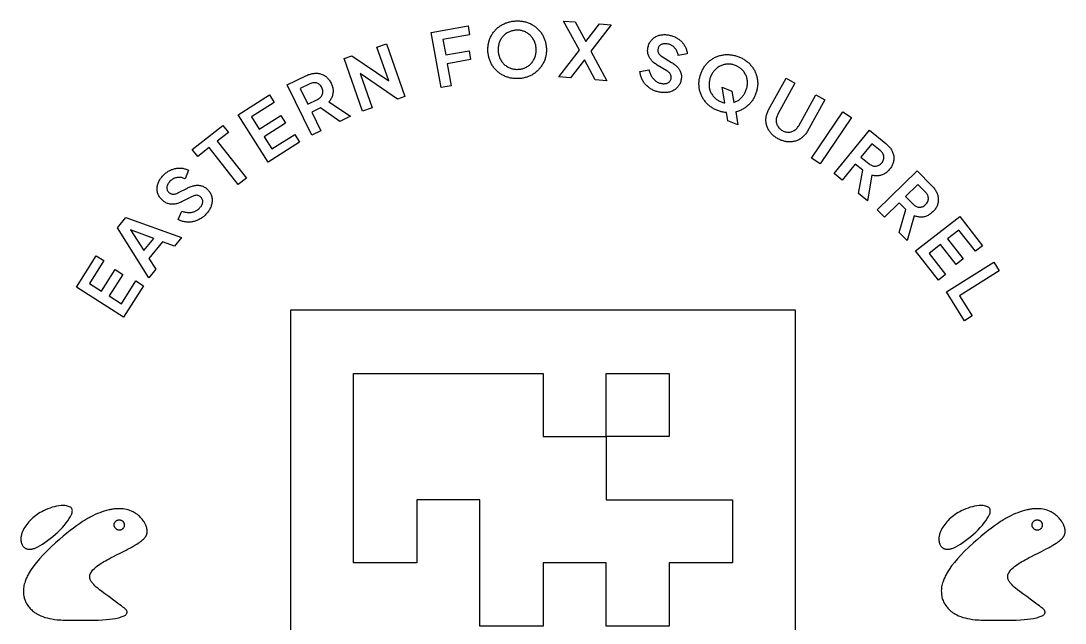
# Model space of a CAD drawing. Extents: x -21.5 to 21.5, y -22.6 to 22.3.
# Drawn here: x -21.5 to 21.5, y -2.48 to 22.31 of the extents above; entities that cross this region are included whole.
import ezdxf

# ---------------------------------------------------------------- set-up
doc = ezdxf.new("R2010")
doc.units = 0
for name, color, linetype in [('LOGO', 7, 'Continuous'), ('TAG', 7, 'Continuous'), ('TEXT', 7, 'Continuous')]:
    doc.layers.add(name, color=color, linetype=linetype)

msp = doc.modelspace()

# ---------------------------------------------------------------- linework, layer by layer
at = {"layer": 'LOGO'}
for points in [[(-19.844, 2.356), (-19.936, 2.346), (-20.027, 2.33), (-20.118, 2.311), (-20.209, 2.287), (-20.299, 2.257), (-20.39, 2.224), (-20.481, 2.184), (-20.574, 2.141), (-20.642, 2.105), (-20.708, 2.067), (-20.772, 2.028), (-20.834, 1.987), (-20.894, 1.943), (-20.953, 1.897), (-21.012, 1.848), (-21.069, 1.796), (-21.121, 1.745), (-21.17, 1.693), (-21.215, 1.641), (-21.259, 1.586), (-21.299, 1.53), (-21.336, 1.472), (-21.372, 1.411), (-21.405, 1.347), (-21.419, 1.319), (-21.432, 1.287), (-21.445, 1.253), (-21.457, 1.217), (-21.468, 1.182), (-21.478, 1.147), (-21.485, 1.114), (-21.491, 1.084), (-21.497, 1.041), (-21.5, 0.999), (-21.5, 0.957), (-21.497, 0.916), (-21.493, 0.878), (-21.485, 0.841), (-21.475, 0.807), (-21.463, 0.776), (-21.453, 0.757), (-21.442, 0.738), (-21.43, 0.717), (-21.416, 0.698), (-21.403, 0.68), (-21.39, 0.663), (-21.378, 0.65), (-21.367, 0.639), (-21.353, 0.628), (-21.337, 0.618), (-21.32, 0.607), (-21.302, 0.597), (-21.284, 0.588), (-21.266, 0.58), (-21.249, 0.573), (-21.232, 0.568), (-21.21, 0.563), (-21.187, 0.56), (-21.162, 0.558), (-21.135, 0.557), (-21.109, 0.559), (-21.081, 0.561), (-21.055, 0.566), (-21.029, 0.571), (-21.003, 0.578), (-20.975, 0.586), (-20.946, 0.597), (-20.915, 0.609), (-20.884, 0.621), (-20.853, 0.635), (-20.823, 0.649), (-20.796, 0.663), (-20.707, 0.713), (-20.61, 0.774), (-20.507, 0.844), (-20.399, 0.922), (-20.29, 1.005), (-20.182, 1.091), (-20.079, 1.179), (-19.982, 1.265), (-19.884, 1.36), (-19.793, 1.455), (-19.708, 1.549), (-19.632, 1.643), (-19.564, 1.734), (-19.505, 1.823), (-19.456, 1.908), (-19.418, 1.989), (-19.404, 2.024), (-19.393, 2.059), (-19.386, 2.092), (-19.382, 2.123), (-19.381, 2.153), (-19.383, 2.181), (-19.388, 2.205), (-19.397, 2.227), (-19.413, 2.252), (-19.435, 2.274), (-19.463, 2.294), (-19.495, 2.312), (-19.533, 2.327), (-19.574, 2.34), (-19.621, 2.349), (-19.671, 2.356), (-19.696, 2.358), (-19.717, 2.36), (-19.736, 2.362), (-19.754, 2.362), (-19.773, 2.362), (-19.793, 2.36), (-19.816, 2.358)], [(-17.582, 2.225), (-17.61, 2.222), (-17.643, 2.219), (-17.681, 2.213), (-17.722, 2.207), (-17.763, 2.2), (-17.804, 2.193), (-17.841, 2.186), (-17.872, 2.179), (-17.97, 2.155), (-18.064, 2.129), (-18.156, 2.099), (-18.248, 2.066), (-18.342, 2.027), (-18.439, 1.985), (-18.54, 1.936), (-18.646, 1.882), (-18.689, 1.859), (-18.729, 1.837), (-18.767, 1.816), (-18.805, 1.794), (-18.844, 1.77), (-18.885, 1.746), (-18.929, 1.718), (-18.976, 1.687), (-19.091, 1.611), (-19.211, 1.526), (-19.338, 1.432), (-19.47, 1.329), (-19.61, 1.216), (-19.756, 1.095), (-19.909, 0.964), (-20.069, 0.823), (-20.264, 0.646), (-20.438, 0.48), (-20.594, 0.321), (-20.734, 0.168), (-20.859, 0.019), (-20.973, -0.129), (-21.075, -0.278), (-21.17, -0.429), (-21.191, -0.466), (-21.213, -0.508), (-21.235, -0.552), (-21.256, -0.597), (-21.277, -0.641), (-21.296, -0.685), (-21.312, -0.725), (-21.326, -0.762), (-21.344, -0.819), (-21.36, -0.876), (-21.374, -0.933), (-21.384, -0.989), (-21.391, -1.046), (-21.396, -1.102), (-21.398, -1.157), (-21.397, -1.213), (-21.394, -1.267), (-21.389, -1.318), (-21.381, -1.368), (-21.371, -1.417), (-21.359, -1.464), (-21.344, -1.509), (-21.327, -1.554), (-21.307, -1.598), (-21.3, -1.613), (-21.292, -1.629), (-21.283, -1.646), (-21.275, -1.662), (-21.266, -1.678), (-21.257, -1.692), (-21.25, -1.705), (-21.243, -1.716), (-21.217, -1.754), (-21.189, -1.792), (-21.158, -1.83), (-21.125, -1.868), (-21.09, -1.904), (-21.055, -1.939), (-21.021, -1.971), (-20.986, -2), (-20.963, -2.017), (-20.936, -2.037), (-20.907, -2.057), (-20.876, -2.077), (-20.845, -2.097), (-20.815, -2.114), (-20.787, -2.131), (-20.763, -2.144), (-20.685, -2.18), (-20.601, -2.213), (-20.514, -2.243), (-20.422, -2.269), (-20.324, -2.292), (-20.223, -2.311), (-20.116, -2.327), (-20.005, -2.339), (-19.933, -2.346), (-19.857, -2.351), (-19.774, -2.355), (-19.68, -2.358), (-19.571, -2.36), (-19.445, -2.361), (-19.296, -2.362), (-19.122, -2.362), (-18.802, -2.36), (-18.536, -2.357), (-18.317, -2.353), (-18.135, -2.346), (-17.982, -2.335), (-17.848, -2.323), (-17.724, -2.306), (-17.602, -2.285), (-17.539, -2.273), (-17.479, -2.259), (-17.423, -2.245), (-17.372, -2.229), (-17.325, -2.214), (-17.284, -2.197), (-17.248, -2.181), (-17.219, -2.165), (-17.197, -2.149), (-17.179, -2.134), (-17.162, -2.116), (-17.149, -2.099), (-17.139, -2.08), (-17.131, -2.061), (-17.127, -2.042), (-17.125, -2.022), (-17.126, -2.01), (-17.13, -1.996), (-17.136, -1.98), (-17.145, -1.965), (-17.155, -1.949), (-17.167, -1.933), (-17.18, -1.918), (-17.195, -1.903), (-17.217, -1.884), (-17.252, -1.855), (-17.299, -1.819), (-17.357, -1.775), (-17.425, -1.724), (-17.502, -1.667), (-17.587, -1.604), (-17.68, -1.537), (-17.881, -1.39), (-18.041, -1.273), (-18.166, -1.18), (-18.262, -1.106), (-18.338, -1.046), (-18.398, -0.994), (-18.45, -0.945), (-18.5, -0.895), (-18.527, -0.867), (-18.55, -0.839), (-18.571, -0.813), (-18.59, -0.788), (-18.607, -0.762), (-18.621, -0.738), (-18.634, -0.712), (-18.645, -0.686), (-18.65, -0.672), (-18.655, -0.659), (-18.659, -0.647), (-18.661, -0.636), (-18.662, -0.624), (-18.664, -0.611), (-18.664, -0.595), (-18.664, -0.578), (-18.664, -0.56), (-18.664, -0.545), (-18.663, -0.531), (-18.662, -0.519), (-18.659, -0.508), (-18.656, -0.496), (-18.652, -0.482), (-18.647, -0.468), (-18.642, -0.457), (-18.637, -0.444), (-18.631, -0.432), (-18.624, -0.418), (-18.617, -0.405), (-18.61, -0.392), (-18.603, -0.38), (-18.596, -0.369), (-18.567, -0.328), (-18.531, -0.286), (-18.488, -0.242), (-18.44, -0.198), (-18.386, -0.153), (-18.327, -0.108), (-18.262, -0.063), (-18.192, -0.017), (-18.137, 0.016), (-18.079, 0.05), (-18.017, 0.086), (-17.947, 0.125), (-17.868, 0.167), (-17.78, 0.214), (-17.68, 0.266), (-17.566, 0.324), (-17.411, 0.404), (-17.279, 0.472), (-17.17, 0.527), (-17.081, 0.573), (-17.01, 0.611), (-16.955, 0.639), (-16.913, 0.661), (-16.884, 0.678), (-16.802, 0.725), (-16.731, 0.767), (-16.67, 0.806), (-16.616, 0.841), (-16.569, 0.875), (-16.527, 0.91), (-16.487, 0.945), (-16.448, 0.982), (-16.425, 1.004), (-16.407, 1.023), (-16.391, 1.04), (-16.379, 1.055), (-16.369, 1.069), (-16.36, 1.082), (-16.351, 1.098), (-16.342, 1.116), (-16.336, 1.128), (-16.33, 1.142), (-16.325, 1.155), (-16.32, 1.168), (-16.315, 1.181), (-16.311, 1.192), (-16.308, 1.203), (-16.306, 1.211), (-16.301, 1.241), (-16.3, 1.276), (-16.301, 1.314), (-16.304, 1.354), (-16.31, 1.396), (-16.318, 1.436), (-16.327, 1.474), (-16.339, 1.509), (-16.347, 1.528), (-16.358, 1.552), (-16.371, 1.578), (-16.385, 1.606), (-16.4, 1.634), (-16.416, 1.66), (-16.43, 1.685), (-16.442, 1.704), (-16.477, 1.751), (-16.511, 1.796), (-16.547, 1.838), (-16.584, 1.879), (-16.622, 1.917), (-16.662, 1.953), (-16.703, 1.988), (-16.747, 2.022), (-16.76, 2.031), (-16.776, 2.041), (-16.793, 2.052), (-16.811, 2.064), (-16.83, 2.075), (-16.848, 2.086), (-16.866, 2.095), (-16.884, 2.105), (-16.949, 2.135), (-17.014, 2.162), (-17.08, 2.184), (-17.147, 2.201), (-17.216, 2.214), (-17.289, 2.222), (-17.364, 2.228), (-17.444, 2.228), (-17.467, 2.228), (-17.489, 2.228), (-17.51, 2.228), (-17.53, 2.227), (-17.547, 2.226), (-17.563, 2.226), (-17.574, 2.226)], [(17.956, 2.356), (17.864, 2.346), (17.773, 2.33), (17.682, 2.311), (17.591, 2.287), (17.501, 2.257), (17.41, 2.224), (17.319, 2.184), (17.226, 2.141), (17.158, 2.105), (17.092, 2.067), (17.028, 2.028), (16.966, 1.987), (16.906, 1.943), (16.847, 1.897), (16.788, 1.848), (16.731, 1.796), (16.679, 1.745), (16.63, 1.693), (16.585, 1.641), (16.541, 1.586), (16.501, 1.53), (16.464, 1.472), (16.428, 1.411), (16.395, 1.347), (16.381, 1.319), (16.368, 1.287), (16.355, 1.253), (16.343, 1.217), (16.332, 1.182), (16.322, 1.147), (16.315, 1.114), (16.309, 1.084), (16.303, 1.041), (16.3, 0.999), (16.3, 0.957), (16.303, 0.916), (16.307, 0.878), (16.315, 0.841), (16.325, 0.807), (16.337, 0.776), (16.347, 0.757), (16.358, 0.738), (16.37, 0.717), (16.384, 0.698), (16.397, 0.68), (16.41, 0.663), (16.422, 0.65), (16.433, 0.639), (16.447, 0.628), (16.463, 0.618), (16.48, 0.607), (16.498, 0.597), (16.516, 0.588), (16.534, 0.58), (16.551, 0.573), (16.568, 0.568), (16.59, 0.563), (16.613, 0.56), (16.638, 0.558), (16.665, 0.557), (16.691, 0.559), (16.719, 0.561), (16.745, 0.566), (16.771, 0.571), (16.797, 0.578), (16.825, 0.586), (16.854, 0.597), (16.885, 0.609), (16.916, 0.621), (16.947, 0.635), (16.977, 0.649), (17.004, 0.663), (17.093, 0.713), (17.19, 0.774), (17.293, 0.844), (17.401, 0.922), (17.51, 1.005), (17.618, 1.091), (17.721, 1.179), (17.818, 1.265), (17.916, 1.36), (18.007, 1.455), (18.092, 1.549), (18.168, 1.643), (18.236, 1.734), (18.295, 1.823), (18.344, 1.908), (18.382, 1.989), (18.396, 2.024), (18.407, 2.059), (18.414, 2.092), (18.418, 2.123), (18.419, 2.153), (18.417, 2.181), (18.412, 2.205), (18.403, 2.227), (18.387, 2.252), (18.365, 2.274), (18.337, 2.294), (18.305, 2.312), (18.267, 2.327), (18.226, 2.34), (18.179, 2.349), (18.129, 2.356), (18.104, 2.358), (18.083, 2.36), (18.064, 2.362), (18.046, 2.362), (18.027, 2.362), (18.007, 2.36), (17.984, 2.358)], [(20.218, 2.225), (20.19, 2.222), (20.157, 2.219), (20.119, 2.213), (20.078, 2.207), (20.037, 2.2), (19.996, 2.193), (19.959, 2.186), (19.928, 2.179), (19.83, 2.155), (19.736, 2.129), (19.644, 2.099), (19.552, 2.066), (19.458, 2.027), (19.361, 1.985), (19.26, 1.936), (19.154, 1.882), (19.111, 1.859), (19.071, 1.837), (19.033, 1.816), (18.995, 1.794), (18.956, 1.77), (18.915, 1.746), (18.871, 1.718), (18.824, 1.687), (18.709, 1.611), (18.589, 1.526), (18.462, 1.432), (18.33, 1.329), (18.19, 1.216), (18.044, 1.095), (17.891, 0.964), (17.731, 0.823), (17.536, 0.646), (17.362, 0.48), (17.206, 0.321), (17.066, 0.168), (16.941, 0.019), (16.827, -0.129), (16.725, -0.278), (16.63, -0.429), (16.609, -0.466), (16.587, -0.508), (16.565, -0.552), (16.544, -0.597), (16.523, -0.641), (16.504, -0.685), (16.488, -0.725), (16.474, -0.762), (16.456, -0.819), (16.44, -0.876), (16.426, -0.933), (16.416, -0.989), (16.409, -1.046), (16.404, -1.102), (16.402, -1.157), (16.403, -1.213), (16.406, -1.267), (16.411, -1.318), (16.419, -1.368), (16.429, -1.417), (16.441, -1.464), (16.456, -1.509), (16.473, -1.554), (16.493, -1.598), (16.5, -1.613), (16.508, -1.629), (16.517, -1.646), (16.525, -1.662), (16.534, -1.678), (16.543, -1.692), (16.55, -1.705), (16.557, -1.716), (16.583, -1.754), (16.611, -1.792), (16.642, -1.83), (16.675, -1.868), (16.71, -1.904), (16.745, -1.939), (16.779, -1.971), (16.814, -2), (16.837, -2.017), (16.864, -2.037), (16.893, -2.057), (16.924, -2.077), (16.955, -2.097), (16.985, -2.114), (17.013, -2.131), (17.037, -2.144), (17.115, -2.18), (17.199, -2.213), (17.286, -2.243), (17.378, -2.269), (17.476, -2.292), (17.577, -2.311), (17.684, -2.327), (17.795, -2.339), (17.867, -2.346), (17.943, -2.351), (18.026, -2.355), (18.12, -2.358), (18.229, -2.36), (18.355, -2.361), (18.504, -2.362), (18.678, -2.362), (18.998, -2.36), (19.264, -2.357), (19.483, -2.353), (19.665, -2.346), (19.818, -2.335), (19.952, -2.323), (20.076, -2.306), (20.198, -2.285), (20.261, -2.273), (20.321, -2.259), (20.377, -2.245), (20.428, -2.229), (20.475, -2.214), (20.516, -2.197), (20.552, -2.181), (20.581, -2.165), (20.603, -2.149), (20.621, -2.134), (20.638, -2.116), (20.651, -2.099), (20.661, -2.08), (20.669, -2.061), (20.673, -2.042), (20.675, -2.022), (20.674, -2.01), (20.67, -1.996), (20.664, -1.98), (20.655, -1.965), (20.645, -1.949), (20.633, -1.933), (20.62, -1.918), (20.605, -1.903), (20.583, -1.884), (20.548, -1.855), (20.501, -1.819), (20.443, -1.775), (20.375, -1.724), (20.298, -1.667), (20.213, -1.604), (20.12, -1.537), (19.919, -1.39), (19.759, -1.273), (19.634, -1.18), (19.538, -1.106), (19.462, -1.046), (19.402, -0.994), (19.35, -0.945), (19.3, -0.895), (19.273, -0.867), (19.25, -0.839), (19.229, -0.813), (19.21, -0.788), (19.193, -0.762), (19.179, -0.738), (19.166, -0.712), (19.155, -0.686), (19.15, -0.672), (19.145, -0.659), (19.141, -0.647), (19.139, -0.636), (19.138, -0.624), (19.136, -0.611), (19.136, -0.595), (19.136, -0.578), (19.136, -0.56), (19.136, -0.545), (19.137, -0.531), (19.138, -0.519), (19.141, -0.508), (19.144, -0.496), (19.148, -0.482), (19.153, -0.468), (19.158, -0.457), (19.163, -0.444), (19.169, -0.432), (19.176, -0.418), (19.183, -0.405), (19.19, -0.392), (19.197, -0.38), (19.204, -0.369), (19.233, -0.328), (19.269, -0.286), (19.312, -0.242), (19.36, -0.198), (19.414, -0.153), (19.473, -0.108), (19.538, -0.063), (19.608, -0.017), (19.663, 0.016), (19.721, 0.05), (19.783, 0.086), (19.853, 0.125), (19.932, 0.167), (20.02, 0.214), (20.12, 0.266), (20.234, 0.324), (20.389, 0.404), (20.521, 0.472), (20.63, 0.527), (20.719, 0.573), (20.79, 0.611), (20.845, 0.639), (20.887, 0.661), (20.916, 0.678), (20.998, 0.725), (21.069, 0.767), (21.13, 0.806), (21.184, 0.841), (21.231, 0.875), (21.273, 0.91), (21.313, 0.945), (21.352, 0.982), (21.375, 1.004), (21.393, 1.023), (21.409, 1.04), (21.421, 1.055), (21.431, 1.069), (21.44, 1.082), (21.449, 1.098), (21.458, 1.116), (21.464, 1.128), (21.47, 1.142), (21.475, 1.155), (21.48, 1.168), (21.485, 1.181), (21.489, 1.192), (21.492, 1.203), (21.494, 1.211), (21.499, 1.241), (21.5, 1.276), (21.499, 1.314), (21.496, 1.354), (21.49, 1.396), (21.482, 1.436), (21.473, 1.474), (21.461, 1.509), (21.453, 1.528), (21.442, 1.552), (21.429, 1.578), (21.415, 1.606), (21.4, 1.634), (21.384, 1.66), (21.37, 1.685), (21.358, 1.704), (21.323, 1.751), (21.289, 1.796), (21.253, 1.838), (21.216, 1.879), (21.178, 1.917), (21.138, 1.953), (21.097, 1.988), (21.053, 2.022), (21.04, 2.031), (21.024, 2.041), (21.007, 2.052), (20.989, 2.064), (20.97, 2.075), (20.952, 2.086), (20.934, 2.095), (20.916, 2.105), (20.851, 2.135), (20.786, 2.162), (20.72, 2.184), (20.653, 2.201), (20.584, 2.214), (20.511, 2.222), (20.436, 2.228), (20.356, 2.228), (20.333, 2.228), (20.311, 2.228), (20.29, 2.228), (20.27, 2.227), (20.253, 2.226), (20.237, 2.226), (20.226, 2.226)], [(-17.396, 1.763), (-17.382, 1.758), (-17.367, 1.753), (-17.354, 1.747), (-17.34, 1.74), (-17.328, 1.732), (-17.316, 1.724), (-17.305, 1.714), (-17.295, 1.705), (-17.291, 1.7), (-17.287, 1.695), (-17.282, 1.688), (-17.278, 1.681), (-17.274, 1.672), (-17.268, 1.665), (-17.265, 1.657), (-17.261, 1.648), (-17.256, 1.637), (-17.252, 1.627), (-17.249, 1.617), (-17.246, 1.608), (-17.245, 1.598), (-17.244, 1.586), (-17.244, 1.573), (-17.244, 1.558), (-17.244, 1.542), (-17.244, 1.529), (-17.246, 1.518), (-17.247, 1.507), (-17.25, 1.498), (-17.253, 1.488), (-17.258, 1.477), (-17.264, 1.465), (-17.272, 1.449), (-17.282, 1.434), (-17.293, 1.42), (-17.305, 1.407), (-17.317, 1.395), (-17.332, 1.384), (-17.347, 1.373), (-17.363, 1.364), (-17.371, 1.36), (-17.378, 1.357), (-17.387, 1.354), (-17.395, 1.352), (-17.406, 1.351), (-17.417, 1.35), (-17.432, 1.35), (-17.449, 1.35), (-17.466, 1.35), (-17.481, 1.35), (-17.493, 1.351), (-17.503, 1.352), (-17.512, 1.354), (-17.521, 1.357), (-17.528, 1.361), (-17.536, 1.364), (-17.552, 1.374), (-17.568, 1.384), (-17.582, 1.396), (-17.596, 1.409), (-17.608, 1.423), (-17.62, 1.437), (-17.629, 1.451), (-17.637, 1.467), (-17.643, 1.478), (-17.647, 1.487), (-17.65, 1.497), (-17.652, 1.507), (-17.654, 1.517), (-17.655, 1.53), (-17.655, 1.545), (-17.655, 1.563), (-17.655, 1.58), (-17.655, 1.594), (-17.654, 1.606), (-17.653, 1.617), (-17.651, 1.625), (-17.648, 1.634), (-17.645, 1.642), (-17.641, 1.65), (-17.633, 1.664), (-17.624, 1.676), (-17.614, 1.69), (-17.604, 1.702), (-17.592, 1.714), (-17.581, 1.725), (-17.57, 1.733), (-17.559, 1.741), (-17.549, 1.747), (-17.536, 1.752), (-17.523, 1.758), (-17.509, 1.762), (-17.495, 1.766), (-17.481, 1.769), (-17.467, 1.771), (-17.455, 1.772), (-17.449, 1.772), (-17.443, 1.771), (-17.436, 1.77), (-17.429, 1.769), (-17.42, 1.768), (-17.412, 1.766), (-17.404, 1.765)], [(20.404, 1.763), (20.418, 1.758), (20.433, 1.753), (20.446, 1.747), (20.46, 1.74), (20.472, 1.732), (20.484, 1.724), (20.495, 1.714), (20.505, 1.705), (20.509, 1.7), (20.513, 1.695), (20.518, 1.688), (20.522, 1.681), (20.526, 1.672), (20.532, 1.665), (20.535, 1.657), (20.539, 1.648), (20.544, 1.637), (20.548, 1.627), (20.551, 1.617), (20.554, 1.608), (20.555, 1.598), (20.556, 1.586), (20.556, 1.573), (20.556, 1.558), (20.556, 1.542), (20.556, 1.529), (20.554, 1.518), (20.553, 1.507), (20.55, 1.498), (20.547, 1.488), (20.542, 1.477), (20.536, 1.465), (20.528, 1.449), (20.518, 1.434), (20.507, 1.42), (20.495, 1.407), (20.483, 1.395), (20.468, 1.384), (20.453, 1.373), (20.437, 1.364), (20.429, 1.36), (20.422, 1.357), (20.413, 1.354), (20.405, 1.352), (20.394, 1.351), (20.383, 1.35), (20.368, 1.35), (20.351, 1.35), (20.334, 1.35), (20.319, 1.35), (20.307, 1.351), (20.297, 1.352), (20.288, 1.354), (20.279, 1.357), (20.272, 1.361), (20.264, 1.364), (20.248, 1.374), (20.232, 1.384), (20.218, 1.396), (20.204, 1.409), (20.192, 1.423), (20.18, 1.437), (20.171, 1.451), (20.163, 1.467), (20.157, 1.478), (20.153, 1.487), (20.15, 1.497), (20.148, 1.507), (20.146, 1.517), (20.145, 1.53), (20.145, 1.545), (20.145, 1.563), (20.145, 1.58), (20.145, 1.594), (20.146, 1.606), (20.147, 1.617), (20.149, 1.625), (20.152, 1.634), (20.155, 1.642), (20.159, 1.65), (20.167, 1.664), (20.176, 1.676), (20.186, 1.69), (20.196, 1.702), (20.208, 1.714), (20.219, 1.725), (20.23, 1.733), (20.241, 1.741), (20.251, 1.747), (20.264, 1.752), (20.277, 1.758), (20.291, 1.762), (20.305, 1.766), (20.319, 1.769), (20.333, 1.771), (20.345, 1.772), (20.351, 1.772), (20.357, 1.771), (20.364, 1.77), (20.371, 1.769), (20.38, 1.768), (20.388, 1.766), (20.396, 1.765)]]:
    msp.add_lwpolyline(points, close=True, dxfattribs=at)
at = {"layer": 'TAG'}
for points in [[(-10.4, 10.4), (-10.4, -10.4), (10.4, -10.4), (10.4, 10.4)], [(-7.8, 7.8), (0, 7.8), (0, 5.2), (2.6, 5.2), (2.6, 7.8), (5.2, 7.8), (5.2, 5.2), (2.6, 5.2), (2.6, 2.6), (7.8, 2.6), (7.8, 0), (5.2, 0), (5.2, -2.6), (2.6, -2.6), (2.6, 0), (0, 0), (0, -2.6), (-2.6, -2.6), (-2.6, 2.6), (-5.2, 2.6), (-5.2, 0), (-7.8, 0)]]:
    msp.add_lwpolyline(points, close=True, dxfattribs=at)
at = {"layer": 'TEXT'}
for points in [[(-4.195, 19.567), (-4.601, 21.835), (-3.086, 22.106), (-3.021, 21.741), (-4.12, 21.544), (-4.008, 20.915), (-3.045, 21.087), (-2.98, 20.722), (-3.943, 20.55), (-3.78, 19.641)], [(-1.004, 19.938), (-1.043, 19.936), (-1.082, 19.936), (-1.12, 19.937), (-1.158, 19.938), (-1.196, 19.941), (-1.233, 19.945), (-1.27, 19.95), (-1.306, 19.956), (-1.342, 19.963), (-1.378, 19.972), (-1.413, 19.981), (-1.448, 19.991), (-1.482, 20.003), (-1.519, 20.016), (-1.555, 20.031), (-1.591, 20.047), (-1.626, 20.063), (-1.66, 20.081), (-1.693, 20.1), (-1.725, 20.12), (-1.757, 20.14), (-1.788, 20.162), (-1.819, 20.185), (-1.848, 20.209), (-1.877, 20.234), (-1.905, 20.26), (-1.933, 20.287), (-1.959, 20.315), (-1.984, 20.343), (-2.008, 20.372), (-2.032, 20.402), (-2.054, 20.433), (-2.075, 20.465), (-2.096, 20.497), (-2.115, 20.53), (-2.134, 20.564), (-2.152, 20.599), (-2.167, 20.632), (-2.181, 20.666), (-2.194, 20.699), (-2.206, 20.734), (-2.217, 20.769), (-2.227, 20.804), (-2.236, 20.84), (-2.244, 20.876), (-2.251, 20.913), (-2.256, 20.951), (-2.261, 20.989), (-2.265, 21.027), (-2.267, 21.066), (-2.269, 21.105), (-2.269, 21.144), (-2.268, 21.182), (-2.266, 21.22), (-2.263, 21.257), (-2.259, 21.294), (-2.254, 21.331), (-2.248, 21.367), (-2.241, 21.403), (-2.232, 21.438), (-2.223, 21.473), (-2.212, 21.508), (-2.2, 21.542), (-2.186, 21.579), (-2.171, 21.614), (-2.156, 21.649), (-2.139, 21.684), (-2.121, 21.717), (-2.102, 21.75), (-2.081, 21.782), (-2.06, 21.814), (-2.038, 21.844), (-2.015, 21.874), (-1.99, 21.903), (-1.965, 21.932), (-1.939, 21.959), (-1.912, 21.986), (-1.884, 22.012), (-1.855, 22.036), (-1.825, 22.06), (-1.795, 22.083), (-1.764, 22.105), (-1.732, 22.126), (-1.699, 22.146), (-1.665, 22.165), (-1.631, 22.183), (-1.595, 22.2), (-1.562, 22.215), (-1.528, 22.229), (-1.494, 22.241), (-1.459, 22.253), (-1.424, 22.264), (-1.388, 22.274), (-1.352, 22.282), (-1.315, 22.29), (-1.278, 22.297), (-1.24, 22.302), (-1.202, 22.307), (-1.163, 22.31), (-1.124, 22.313), (-1.085, 22.314), (-1.046, 22.315), (-1.007, 22.314), (-0.969, 22.312), (-0.931, 22.309), (-0.894, 22.305), (-0.857, 22.3), (-0.82, 22.294), (-0.784, 22.287), (-0.748, 22.279), (-0.713, 22.27), (-0.678, 22.259), (-0.643, 22.248), (-0.606, 22.234), (-0.57, 22.22), (-0.535, 22.204), (-0.5, 22.187), (-0.466, 22.17), (-0.433, 22.151), (-0.4, 22.131), (-0.369, 22.111), (-0.337, 22.089), (-0.307, 22.066), (-0.277, 22.042), (-0.249, 22.017), (-0.22, 21.992), (-0.193, 21.965), (-0.167, 21.938), (-0.142, 21.909), (-0.118, 21.88), (-0.095, 21.851), (-0.072, 21.82), (-0.051, 21.788), (-0.031, 21.756), (-0.011, 21.723), (0.007, 21.689), (0.024, 21.654), (0.04, 21.621), (0.054, 21.588), (0.067, 21.554), (0.079, 21.519), (0.09, 21.485), (0.099, 21.449), (0.108, 21.413), (0.116, 21.377), (0.123, 21.34), (0.128, 21.303), (0.133, 21.265), (0.136, 21.226), (0.139, 21.187), (0.14, 21.148), (0.141, 21.11), (0.14, 21.072), (0.138, 21.034), (0.135, 20.996), (0.131, 20.959), (0.126, 20.923), (0.119, 20.886), (0.112, 20.851), (0.103, 20.815), (0.093, 20.78), (0.083, 20.746), (0.071, 20.711), (0.057, 20.675), (0.042, 20.639), (0.026, 20.604), (0.009, 20.57), (-0.01, 20.536), (-0.029, 20.503), (-0.049, 20.471), (-0.07, 20.439), (-0.092, 20.409), (-0.116, 20.378), (-0.14, 20.349), (-0.165, 20.32), (-0.192, 20.293), (-0.219, 20.266), (-0.247, 20.24), (-0.275, 20.215), (-0.305, 20.191), (-0.335, 20.168), (-0.367, 20.146), (-0.399, 20.125), (-0.431, 20.105), (-0.465, 20.086), (-0.5, 20.068), (-0.535, 20.051), (-0.568, 20.036), (-0.602, 20.022), (-0.636, 20.009), (-0.671, 19.997), (-0.706, 19.987), (-0.742, 19.977), (-0.778, 19.968), (-0.814, 19.96), (-0.851, 19.954), (-0.889, 19.948), (-0.927, 19.944), (-0.965, 19.94)], [(-1.023, 20.32), (-0.986, 20.322), (-0.95, 20.327), (-0.915, 20.332), (-0.88, 20.339), (-0.845, 20.347), (-0.812, 20.357), (-0.779, 20.369), (-0.747, 20.381), (-0.716, 20.396), (-0.682, 20.413), (-0.649, 20.432), (-0.617, 20.453), (-0.587, 20.475), (-0.557, 20.498), (-0.529, 20.523), (-0.502, 20.549), (-0.476, 20.577), (-0.451, 20.606), (-0.429, 20.636), (-0.407, 20.667), (-0.387, 20.7), (-0.369, 20.734), (-0.353, 20.768), (-0.337, 20.804), (-0.324, 20.841), (-0.313, 20.875), (-0.304, 20.909), (-0.297, 20.944), (-0.291, 20.98), (-0.286, 21.016), (-0.283, 21.052), (-0.281, 21.09), (-0.281, 21.128), (-0.282, 21.166), (-0.285, 21.204), (-0.289, 21.242), (-0.294, 21.279), (-0.301, 21.315), (-0.309, 21.35), (-0.319, 21.384), (-0.33, 21.418), (-0.342, 21.451), (-0.356, 21.483), (-0.373, 21.519), (-0.392, 21.553), (-0.412, 21.585), (-0.434, 21.617), (-0.457, 21.647), (-0.481, 21.676), (-0.507, 21.704), (-0.534, 21.731), (-0.563, 21.756), (-0.592, 21.78), (-0.623, 21.802), (-0.654, 21.822), (-0.687, 21.841), (-0.721, 21.858), (-0.755, 21.873), (-0.791, 21.887), (-0.824, 21.898), (-0.857, 21.907), (-0.891, 21.915), (-0.925, 21.921), (-0.96, 21.926), (-0.995, 21.93), (-1.031, 21.931), (-1.067, 21.932), (-1.105, 21.931), (-1.142, 21.928), (-1.178, 21.924), (-1.214, 21.919), (-1.248, 21.912), (-1.283, 21.903), (-1.316, 21.894), (-1.349, 21.882), (-1.381, 21.87), (-1.412, 21.856), (-1.446, 21.839), (-1.479, 21.82), (-1.511, 21.799), (-1.542, 21.777), (-1.571, 21.754), (-1.599, 21.729), (-1.626, 21.703), (-1.652, 21.675), (-1.677, 21.645), (-1.7, 21.615), (-1.721, 21.584), (-1.741, 21.551), (-1.759, 21.518), (-1.776, 21.483), (-1.791, 21.447), (-1.804, 21.41), (-1.815, 21.377), (-1.824, 21.343), (-1.831, 21.308), (-1.838, 21.273), (-1.842, 21.237), (-1.846, 21.2), (-1.847, 21.163), (-1.848, 21.126), (-1.846, 21.087), (-1.844, 21.049), (-1.84, 21.011), (-1.834, 20.974), (-1.827, 20.938), (-1.819, 20.903), (-1.809, 20.868), (-1.798, 20.834), (-1.786, 20.801), (-1.772, 20.768), (-1.755, 20.733), (-1.736, 20.699), (-1.716, 20.666), (-1.695, 20.634), (-1.672, 20.604), (-1.647, 20.575), (-1.621, 20.547), (-1.594, 20.521), (-1.566, 20.496), (-1.536, 20.472), (-1.505, 20.45), (-1.474, 20.43), (-1.441, 20.411), (-1.407, 20.394), (-1.372, 20.379), (-1.337, 20.364), (-1.304, 20.353), (-1.271, 20.344), (-1.237, 20.336), (-1.203, 20.329), (-1.168, 20.324), (-1.133, 20.321), (-1.097, 20.319), (-1.06, 20.319)], [(0.655, 20.014), (1.503, 21.108), (0.851, 22.309), (1.331, 22.27), (1.768, 21.464), (2.327, 22.188), (2.808, 22.148), (1.971, 21.069), (2.625, 19.852), (2.144, 19.891), (1.706, 20.709), (1.136, 19.974)], [(4.741, 19.392), (4.703, 19.402), (4.666, 19.413), (4.63, 19.425), (4.594, 19.438), (4.559, 19.453), (4.525, 19.469), (4.492, 19.485), (4.46, 19.504), (4.428, 19.523), (4.397, 19.543), (4.367, 19.565), (4.338, 19.587), (4.31, 19.611), (4.283, 19.635), (4.257, 19.66), (4.232, 19.686), (4.209, 19.713), (4.186, 19.74), (4.165, 19.768), (4.144, 19.798), (4.125, 19.828), (4.107, 19.858), (4.089, 19.893), (4.072, 19.928), (4.056, 19.964), (4.043, 20), (4.03, 20.037), (4.02, 20.075), (4.011, 20.113), (4.003, 20.152), (3.998, 20.191), (3.993, 20.231), (4.37, 20.297), (4.377, 20.259), (4.386, 20.221), (4.396, 20.185), (4.408, 20.15), (4.421, 20.116), (4.436, 20.084), (4.452, 20.052), (4.47, 20.021), (4.489, 19.992), (4.51, 19.964), (4.532, 19.937), (4.558, 19.909), (4.585, 19.883), (4.614, 19.858), (4.644, 19.836), (4.675, 19.816), (4.707, 19.798), (4.741, 19.782), (4.776, 19.767), (4.813, 19.755), (4.851, 19.745), (4.886, 19.737), (4.921, 19.732), (4.954, 19.729), (4.986, 19.728), (5.017, 19.73), (5.047, 19.733), (5.08, 19.741), (5.112, 19.751), (5.141, 19.764), (5.168, 19.78), (5.193, 19.798), (5.215, 19.819), (5.234, 19.843), (5.25, 19.869), (5.262, 19.898), (5.272, 19.93), (5.279, 19.969), (5.281, 20.006), (5.277, 20.042), (5.268, 20.076), (5.253, 20.108), (5.237, 20.134), (5.217, 20.159), (5.193, 20.183), (5.166, 20.207), (5.135, 20.23), (5.1, 20.252), (4.704, 20.495), (4.668, 20.517), (4.634, 20.541), (4.601, 20.564), (4.57, 20.589), (4.541, 20.614), (4.513, 20.639), (4.488, 20.665), (4.464, 20.692), (4.441, 20.719), (4.421, 20.747), (4.402, 20.775), (4.385, 20.804), (4.37, 20.834), (4.355, 20.866), (4.342, 20.899), (4.332, 20.932), (4.323, 20.966), (4.317, 21), (4.312, 21.034), (4.31, 21.069), (4.31, 21.104), (4.311, 21.139), (4.315, 21.175), (4.321, 21.211), (4.329, 21.248), (4.339, 21.286), (4.351, 21.323), (4.364, 21.358), (4.38, 21.392), (4.397, 21.424), (4.415, 21.455), (4.435, 21.485), (4.457, 21.513), (4.481, 21.54), (4.506, 21.565), (4.533, 21.589), (4.561, 21.611), (4.59, 21.632), (4.62, 21.651), (4.652, 21.668), (4.684, 21.684), (4.718, 21.698), (4.753, 21.711), (4.789, 21.721), (4.827, 21.731), (4.861, 21.737), (4.897, 21.742), (4.932, 21.746), (4.969, 21.748), (5.005, 21.749), (5.043, 21.748), (5.08, 21.745), (5.118, 21.741), (5.157, 21.735), (5.196, 21.728), (5.236, 21.719), (5.276, 21.709), (5.314, 21.697), (5.352, 21.684), (5.389, 21.67), (5.425, 21.655), (5.46, 21.638), (5.493, 21.62), (5.526, 21.601), (5.558, 21.581), (5.589, 21.559), (5.619, 21.536), (5.647, 21.513), (5.675, 21.488), (5.701, 21.463), (5.726, 21.437), (5.749, 21.41), (5.772, 21.382), (5.793, 21.354), (5.813, 21.324), (5.832, 21.294), (5.849, 21.263), (5.865, 21.231), (5.88, 21.199), (5.893, 21.166), (5.905, 21.132), (5.915, 21.098), (5.924, 21.063), (5.931, 21.028), (5.937, 20.992), (5.941, 20.955), (5.568, 20.887), (5.562, 20.927), (5.553, 20.966), (5.542, 21.003), (5.529, 21.038), (5.514, 21.072), (5.497, 21.105), (5.478, 21.136), (5.456, 21.166), (5.433, 21.194), (5.408, 21.221), (5.381, 21.245), (5.353, 21.268), (5.323, 21.288), (5.291, 21.307), (5.258, 21.323), (5.224, 21.338), (5.187, 21.35), (5.15, 21.36), (5.11, 21.369), (5.071, 21.374), (5.033, 21.376), (4.996, 21.375), (4.961, 21.37), (4.927, 21.363), (4.896, 21.352), (4.867, 21.339), (4.841, 21.323), (4.816, 21.303), (4.795, 21.281), (4.776, 21.256), (4.76, 21.229), (4.748, 21.2), (4.738, 21.168), (4.732, 21.131), (4.731, 21.095), (4.735, 21.059), (4.744, 21.024), (4.758, 20.989), (4.775, 20.961), (4.795, 20.934), (4.819, 20.908), (4.846, 20.882), (4.878, 20.858), (4.914, 20.835), (5.293, 20.606), (5.331, 20.582), (5.366, 20.559), (5.4, 20.534), (5.432, 20.51), (5.462, 20.485), (5.49, 20.459), (5.517, 20.433), (5.542, 20.407), (5.565, 20.38), (5.586, 20.353), (5.605, 20.326), (5.623, 20.298), (5.638, 20.269), (5.654, 20.238), (5.667, 20.206), (5.677, 20.173), (5.686, 20.14), (5.693, 20.107), (5.697, 20.073), (5.7, 20.038), (5.7, 20.003), (5.699, 19.968), (5.695, 19.932), (5.689, 19.895), (5.681, 19.858), (5.671, 19.82), (5.659, 19.784), (5.645, 19.749), (5.63, 19.715), (5.612, 19.683), (5.593, 19.652), (5.572, 19.623), (5.55, 19.595), (5.525, 19.568), (5.499, 19.542), (5.471, 19.518), (5.442, 19.496), (5.412, 19.475), (5.381, 19.456), (5.349, 19.439), (5.315, 19.423), (5.28, 19.409), (5.244, 19.397), (5.207, 19.386), (5.168, 19.377), (5.132, 19.37), (5.096, 19.365), (5.059, 19.362), (5.021, 19.36), (4.983, 19.36), (4.944, 19.361), (4.905, 19.364), (4.865, 19.368), (4.824, 19.375), (4.783, 19.382)], [(-7.428, 18.592), (-8.183, 20.769), (-7.873, 20.877), (-6.352, 19.84), (-6.836, 21.236), (-6.439, 21.374), (-5.684, 19.198), (-5.996, 19.089), (-7.524, 20.153), (-7.03, 18.73)], [(7.2, 18.619), (7.164, 18.634), (7.129, 18.649), (7.094, 18.665), (7.06, 18.682), (7.027, 18.7), (6.995, 18.719), (6.964, 18.738), (6.933, 18.759), (6.903, 18.78), (6.874, 18.802), (6.846, 18.825), (6.818, 18.849), (6.791, 18.874), (6.763, 18.901), (6.736, 18.929), (6.71, 18.958), (6.685, 18.987), (6.661, 19.017), (6.638, 19.048), (6.616, 19.079), (6.595, 19.111), (6.576, 19.144), (6.557, 19.177), (6.54, 19.211), (6.524, 19.246), (6.508, 19.281), (6.494, 19.316), (6.482, 19.352), (6.47, 19.388), (6.46, 19.425), (6.451, 19.461), (6.443, 19.499), (6.436, 19.536), (6.431, 19.574), (6.427, 19.613), (6.424, 19.652), (6.422, 19.691), (6.422, 19.727), (6.423, 19.764), (6.425, 19.8), (6.428, 19.836), (6.432, 19.873), (6.437, 19.909), (6.444, 19.946), (6.452, 19.982), (6.461, 20.019), (6.471, 20.055), (6.482, 20.092), (6.494, 20.129), (6.508, 20.165), (6.522, 20.201), (6.538, 20.237), (6.554, 20.271), (6.571, 20.305), (6.589, 20.338), (6.608, 20.37), (6.627, 20.402), (6.648, 20.432), (6.669, 20.462), (6.691, 20.491), (6.713, 20.519), (6.737, 20.546), (6.762, 20.573), (6.789, 20.6), (6.817, 20.627), (6.846, 20.653), (6.875, 20.677), (6.905, 20.7), (6.936, 20.723), (6.967, 20.744), (6.999, 20.764), (7.032, 20.783), (7.065, 20.801), (7.099, 20.817), (7.134, 20.833), (7.17, 20.848), (7.205, 20.861), (7.241, 20.873), (7.278, 20.884), (7.314, 20.894), (7.352, 20.902), (7.389, 20.909), (7.427, 20.915), (7.465, 20.92), (7.504, 20.924), (7.542, 20.926), (7.582, 20.927), (7.618, 20.927), (7.655, 20.926), (7.691, 20.923), (7.728, 20.92), (7.764, 20.915), (7.801, 20.909), (7.837, 20.903), (7.874, 20.895), (7.911, 20.885), (7.947, 20.875), (7.984, 20.864), (8.021, 20.851), (8.058, 20.837), (8.094, 20.823), (8.13, 20.807), (8.165, 20.791), (8.199, 20.774), (8.232, 20.756), (8.264, 20.737), (8.296, 20.717), (8.327, 20.697), (8.357, 20.676), (8.386, 20.653), (8.415, 20.63), (8.443, 20.607), (8.47, 20.582), (8.498, 20.555), (8.525, 20.526), (8.551, 20.498), (8.576, 20.468), (8.6, 20.439), (8.623, 20.408), (8.645, 20.377), (8.665, 20.345), (8.685, 20.313), (8.703, 20.279), (8.721, 20.246), (8.737, 20.212), (8.753, 20.177), (8.767, 20.142), (8.78, 20.106), (8.791, 20.07), (8.802, 20.034), (8.811, 19.997), (8.819, 19.96), (8.825, 19.923), (8.831, 19.885), (8.835, 19.847), (8.838, 19.808), (8.84, 19.769), (8.84, 19.733), (8.84, 19.697), (8.838, 19.66), (8.835, 19.624), (8.831, 19.588), (8.825, 19.552), (8.819, 19.515), (8.811, 19.479), (8.802, 19.442), (8.792, 19.406), (8.781, 19.369), (8.768, 19.333), (8.755, 19.296), (8.74, 19.26), (8.725, 19.225), (8.708, 19.19), (8.691, 19.156), (8.673, 19.123), (8.654, 19.091), (8.635, 19.06), (8.614, 19.029), (8.592, 18.999), (8.57, 18.97), (8.547, 18.942), (8.523, 18.915), (8.498, 18.888), (8.47, 18.861), (8.441, 18.834), (8.412, 18.808), (8.382, 18.784), (8.352, 18.761), (8.321, 18.738), (8.289, 18.717), (8.257, 18.697), (8.224, 18.678), (8.191, 18.66), (8.156, 18.643), (8.122, 18.628), (8.085, 18.612), (8.048, 18.598), (8.01, 18.585), (7.972, 18.574), (7.935, 18.564), (8.027, 18.041), (7.609, 18.202), (7.552, 18.536), (7.517, 18.54), (7.482, 18.544), (7.447, 18.55), (7.411, 18.557), (7.376, 18.564), (7.341, 18.573), (7.306, 18.583), (7.27, 18.594), (7.235, 18.606)], [(7.338, 18.977), (7.374, 18.964), (7.411, 18.952), (7.447, 18.942), (7.484, 18.934), (7.373, 19.58), (7.782, 19.422), (7.865, 18.959), (7.892, 18.967), (7.918, 18.977), (7.943, 18.989), (7.977, 19.005), (8.011, 19.023), (8.043, 19.043), (8.075, 19.064), (8.105, 19.088), (8.134, 19.113), (8.163, 19.14), (8.19, 19.168), (8.213, 19.195), (8.235, 19.223), (8.256, 19.252), (8.276, 19.282), (8.295, 19.313), (8.313, 19.345), (8.329, 19.378), (8.345, 19.412), (8.359, 19.448), (8.372, 19.483), (8.384, 19.519), (8.394, 19.555), (8.402, 19.59), (8.409, 19.626), (8.414, 19.661), (8.418, 19.697), (8.421, 19.732), (8.421, 19.767), (8.42, 19.806), (8.417, 19.845), (8.413, 19.883), (8.406, 19.92), (8.397, 19.957), (8.387, 19.994), (8.375, 20.03), (8.361, 20.065), (8.345, 20.1), (8.328, 20.134), (8.309, 20.166), (8.288, 20.198), (8.266, 20.228), (8.242, 20.257), (8.217, 20.285), (8.19, 20.312), (8.164, 20.335), (8.138, 20.357), (8.11, 20.378), (8.081, 20.398), (8.052, 20.416), (8.021, 20.434), (7.988, 20.45), (7.955, 20.465), (7.921, 20.479), (7.886, 20.492), (7.851, 20.503), (7.816, 20.513), (7.782, 20.521), (7.747, 20.527), (7.713, 20.532), (7.678, 20.535), (7.644, 20.536), (7.61, 20.537), (7.571, 20.535), (7.534, 20.531), (7.496, 20.525), (7.46, 20.518), (7.423, 20.509), (7.387, 20.497), (7.352, 20.484), (7.317, 20.469), (7.282, 20.452), (7.249, 20.434), (7.217, 20.414), (7.185, 20.392), (7.155, 20.369), (7.126, 20.344), (7.097, 20.318), (7.07, 20.289), (7.046, 20.263), (7.024, 20.236), (7.003, 20.207), (6.983, 20.177), (6.964, 20.147), (6.946, 20.115), (6.93, 20.082), (6.914, 20.047), (6.9, 20.012), (6.886, 19.976), (6.875, 19.94), (6.865, 19.905), (6.857, 19.869), (6.85, 19.833), (6.845, 19.797), (6.841, 19.762), (6.839, 19.726), (6.838, 19.691), (6.84, 19.651), (6.843, 19.612), (6.848, 19.574), (6.854, 19.536), (6.863, 19.499), (6.874, 19.463), (6.886, 19.427), (6.9, 19.392), (6.916, 19.357), (6.934, 19.324), (6.953, 19.292), (6.973, 19.26), (6.995, 19.23), (7.019, 19.201), (7.045, 19.172), (7.072, 19.145), (7.097, 19.121), (7.123, 19.099), (7.15, 19.078), (7.179, 19.058), (7.209, 19.04), (7.239, 19.022), (7.271, 19.006), (7.304, 18.991)], [(-9.521, 17.606), (-10.535, 19.675), (-9.766, 20.052), (-9.728, 20.07), (-9.69, 20.087), (-9.652, 20.101), (-9.614, 20.114), (-9.577, 20.126), (-9.539, 20.135), (-9.502, 20.143), (-9.465, 20.15), (-9.428, 20.154), (-9.392, 20.158), (-9.355, 20.159), (-9.316, 20.159), (-9.277, 20.156), (-9.239, 20.152), (-9.201, 20.145), (-9.165, 20.136), (-9.129, 20.125), (-9.094, 20.112), (-9.059, 20.098), (-9.025, 20.08), (-8.992, 20.061), (-8.963, 20.042), (-8.935, 20.021), (-8.908, 19.998), (-8.882, 19.974), (-8.857, 19.947), (-8.833, 19.919), (-8.809, 19.889), (-8.787, 19.858), (-8.766, 19.824), (-8.746, 19.789), (-8.727, 19.752), (-8.709, 19.713), (-8.693, 19.675), (-8.68, 19.637), (-8.668, 19.599), (-8.659, 19.561), (-8.652, 19.523), (-8.647, 19.486), (-8.645, 19.449), (-8.644, 19.412), (-8.646, 19.375), (-8.65, 19.339), (-8.656, 19.303), (-8.664, 19.268), (-8.673, 19.233), (-8.685, 19.199), (-8.698, 19.166), (-8.713, 19.134), (-8.73, 19.102), (-8.748, 19.071), (-8.769, 19.041), (-8.791, 19.011), (-8.815, 18.983), (-7.933, 18.385), (-8.361, 18.175), (-9.163, 18.729), (-9.518, 18.555), (-9.144, 17.791)], [(9.672, 17.463), (9.637, 17.483), (9.604, 17.504), (9.571, 17.526), (9.54, 17.549), (9.51, 17.572), (9.481, 17.596), (9.453, 17.621), (9.427, 17.647), (9.402, 17.674), (9.378, 17.702), (9.355, 17.73), (9.334, 17.759), (9.314, 17.789), (9.294, 17.822), (9.275, 17.856), (9.258, 17.89), (9.243, 17.924), (9.229, 17.959), (9.217, 17.994), (9.206, 18.029), (9.198, 18.065), (9.19, 18.102), (9.185, 18.138), (9.181, 18.175), (9.179, 18.213), (9.178, 18.251), (9.18, 18.288), (9.183, 18.326), (9.187, 18.363), (9.194, 18.4), (9.202, 18.437), (9.213, 18.474), (9.225, 18.51), (9.238, 18.547), (9.254, 18.583), (9.271, 18.62), (9.29, 18.656), (10.009, 19.953), (10.377, 19.749), (9.67, 18.472), (9.652, 18.436), (9.636, 18.4), (9.623, 18.363), (9.613, 18.327), (9.606, 18.29), (9.602, 18.253), (9.601, 18.216), (9.602, 18.179), (9.606, 18.143), (9.613, 18.108), (9.623, 18.074), (9.635, 18.041), (9.65, 18.008), (9.667, 17.976), (9.687, 17.946), (9.71, 17.917), (9.735, 17.89), (9.762, 17.864), (9.792, 17.841), (9.824, 17.818), (9.858, 17.798), (9.894, 17.779), (9.93, 17.764), (9.966, 17.751), (10.003, 17.742), (10.039, 17.735), (10.075, 17.731), (10.111, 17.73), (10.147, 17.733), (10.183, 17.737), (10.217, 17.745), (10.251, 17.755), (10.284, 17.768), (10.317, 17.783), (10.349, 17.802), (10.38, 17.823), (10.409, 17.846), (10.436, 17.871), (10.462, 17.899), (10.486, 17.929), (10.508, 17.961), (10.529, 17.996), (11.236, 19.273), (11.605, 19.069), (10.886, 17.772), (10.866, 17.736), (10.844, 17.703), (10.822, 17.67), (10.798, 17.639), (10.773, 17.609), (10.747, 17.581), (10.72, 17.555), (10.692, 17.529), (10.663, 17.505), (10.633, 17.483), (10.602, 17.462), (10.57, 17.442), (10.537, 17.424), (10.503, 17.408), (10.469, 17.393), (10.435, 17.38), (10.4, 17.368), (10.364, 17.358), (10.328, 17.35), (10.291, 17.343), (10.254, 17.338), (10.216, 17.334), (10.178, 17.332), (10.139, 17.332), (10.103, 17.333), (10.067, 17.336), (10.031, 17.34), (9.995, 17.345), (9.959, 17.352), (9.923, 17.361), (9.888, 17.371), (9.852, 17.383), (9.816, 17.396), (9.78, 17.41), (9.744, 17.426), (9.708, 17.444)], [(-9.681, 18.888), (-9.284, 19.083), (-9.251, 19.101), (-9.221, 19.12), (-9.193, 19.14), (-9.168, 19.162), (-9.146, 19.185), (-9.126, 19.21), (-9.106, 19.242), (-9.09, 19.275), (-9.078, 19.308), (-9.069, 19.344), (-9.065, 19.38), (-9.064, 19.417), (-9.068, 19.454), (-9.076, 19.492), (-9.088, 19.529), (-9.105, 19.567), (-9.125, 19.604), (-9.148, 19.637), (-9.172, 19.667), (-9.199, 19.693), (-9.229, 19.715), (-9.26, 19.733), (-9.293, 19.747), (-9.327, 19.758), (-9.363, 19.765), (-9.4, 19.769), (-9.432, 19.768), (-9.464, 19.765), (-9.497, 19.759), (-9.53, 19.749), (-9.563, 19.737), (-9.597, 19.722), (-9.994, 19.527)], [(-11.321, 16.502), (-12.557, 18.447), (-11.263, 19.269), (-11.064, 18.956), (-12.002, 18.36), (-11.685, 17.86), (-10.799, 18.423), (-10.599, 18.11), (-11.485, 17.547), (-11.164, 17.042), (-10.226, 17.638), (-10.027, 17.325)], [(11.058, 16.666), (12.352, 18.572), (12.701, 18.336), (11.407, 16.429)], [(-12.546, 15.577), (-13.742, 17.095), (-14.212, 16.725), (-14.441, 17.016), (-13.179, 18.012), (-12.949, 17.721), (-13.411, 17.356), (-12.215, 15.838)], [(11.994, 16.025), (13.447, 17.813), (14.112, 17.272), (14.144, 17.245), (14.175, 17.217), (14.204, 17.189), (14.232, 17.16), (14.258, 17.131), (14.282, 17.101), (14.305, 17.071), (14.326, 17.04), (14.346, 17.008), (14.364, 16.977), (14.381, 16.944), (14.397, 16.908), (14.411, 16.872), (14.423, 16.835), (14.433, 16.798), (14.44, 16.761), (14.445, 16.724), (14.448, 16.687), (14.449, 16.649), (14.448, 16.612), (14.444, 16.574), (14.439, 16.539), (14.432, 16.505), (14.422, 16.471), (14.411, 16.437), (14.398, 16.403), (14.382, 16.369), (14.365, 16.335), (14.345, 16.302), (14.324, 16.269), (14.3, 16.236), (14.275, 16.203), (14.247, 16.171), (14.219, 16.14), (14.19, 16.112), (14.16, 16.086), (14.129, 16.061), (14.098, 16.039), (14.066, 16.019), (14.034, 16.001), (14, 15.985), (13.966, 15.972), (13.932, 15.96), (13.897, 15.95), (13.861, 15.943), (13.826, 15.937), (13.79, 15.933), (13.755, 15.931), (13.719, 15.931), (13.683, 15.933), (13.648, 15.937), (13.612, 15.943), (13.575, 15.95), (13.539, 15.96), (13.366, 14.909), (12.997, 15.209), (13.164, 16.17), (12.856, 16.419), (12.32, 15.759)], [(13.09, 16.707), (13.434, 16.429), (13.463, 16.406), (13.493, 16.386), (13.524, 16.37), (13.554, 16.356), (13.585, 16.346), (13.616, 16.338), (13.653, 16.333), (13.689, 16.332), (13.725, 16.335), (13.76, 16.343), (13.795, 16.354), (13.829, 16.369), (13.861, 16.388), (13.892, 16.411), (13.921, 16.438), (13.948, 16.468), (13.974, 16.502), (13.994, 16.537), (14.011, 16.572), (14.023, 16.607), (14.03, 16.643), (14.034, 16.679), (14.033, 16.715), (14.029, 16.75), (14.02, 16.786), (14.008, 16.821), (13.994, 16.85), (13.977, 16.877), (13.958, 16.905), (13.936, 16.931), (13.91, 16.956), (13.882, 16.98), (13.539, 17.259)], [(-13.91, 14.319), (-13.938, 14.292), (-13.967, 14.267), (-13.997, 14.242), (-14.027, 14.219), (-14.058, 14.197), (-14.09, 14.177), (-14.122, 14.158), (-14.154, 14.14), (-14.187, 14.123), (-14.221, 14.108), (-14.255, 14.094), (-14.29, 14.081), (-14.325, 14.07), (-14.359, 14.06), (-14.394, 14.051), (-14.429, 14.044), (-14.465, 14.038), (-14.5, 14.034), (-14.535, 14.031), (-14.571, 14.029), (-14.606, 14.029), (-14.642, 14.03), (-14.681, 14.032), (-14.72, 14.037), (-14.758, 14.043), (-14.797, 14.051), (-14.834, 14.06), (-14.872, 14.071), (-14.909, 14.083), (-14.946, 14.098), (-14.982, 14.114), (-15.018, 14.131), (-14.874, 14.485), (-14.838, 14.471), (-14.802, 14.459), (-14.766, 14.448), (-14.73, 14.439), (-14.694, 14.433), (-14.658, 14.428), (-14.623, 14.425), (-14.588, 14.423), (-14.553, 14.424), (-14.518, 14.427), (-14.483, 14.431), (-14.445, 14.438), (-14.409, 14.448), (-14.373, 14.459), (-14.338, 14.473), (-14.304, 14.488), (-14.272, 14.506), (-14.24, 14.526), (-14.209, 14.548), (-14.179, 14.573), (-14.151, 14.599), (-14.125, 14.625), (-14.103, 14.652), (-14.082, 14.678), (-14.065, 14.705), (-14.05, 14.732), (-14.037, 14.759), (-14.025, 14.792), (-14.017, 14.824), (-14.013, 14.856), (-14.012, 14.887), (-14.014, 14.918), (-14.02, 14.948), (-14.03, 14.976), (-14.044, 15.004), (-14.062, 15.03), (-14.084, 15.055), (-14.113, 15.081), (-14.144, 15.103), (-14.176, 15.118), (-14.21, 15.129), (-14.245, 15.133), (-14.275, 15.133), (-14.307, 15.13), (-14.34, 15.123), (-14.375, 15.112), (-14.411, 15.098), (-14.448, 15.08), (-14.864, 14.873), (-14.902, 14.855), (-14.94, 14.838), (-14.978, 14.823), (-15.015, 14.81), (-15.052, 14.799), (-15.088, 14.789), (-15.123, 14.781), (-15.159, 14.775), (-15.194, 14.77), (-15.228, 14.768), (-15.262, 14.767), (-15.296, 14.768), (-15.329, 14.77), (-15.364, 14.775), (-15.399, 14.782), (-15.432, 14.791), (-15.465, 14.801), (-15.498, 14.814), (-15.529, 14.828), (-15.56, 14.845), (-15.59, 14.863), (-15.619, 14.883), (-15.647, 14.906), (-15.675, 14.93), (-15.702, 14.956), (-15.728, 14.985), (-15.753, 15.014), (-15.776, 15.044), (-15.796, 15.075), (-15.815, 15.107), (-15.831, 15.139), (-15.845, 15.172), (-15.858, 15.205), (-15.868, 15.24), (-15.876, 15.275), (-15.882, 15.31), (-15.886, 15.345), (-15.888, 15.381), (-15.888, 15.417), (-15.886, 15.453), (-15.882, 15.489), (-15.876, 15.525), (-15.868, 15.561), (-15.858, 15.597), (-15.846, 15.634), (-15.833, 15.667), (-15.819, 15.7), (-15.803, 15.732), (-15.785, 15.764), (-15.766, 15.795), (-15.746, 15.826), (-15.723, 15.857), (-15.7, 15.887), (-15.674, 15.916), (-15.647, 15.946), (-15.619, 15.975), (-15.589, 16.003), (-15.558, 16.029), (-15.527, 16.055), (-15.496, 16.078), (-15.464, 16.1), (-15.431, 16.121), (-15.398, 16.14), (-15.364, 16.158), (-15.33, 16.174), (-15.296, 16.189), (-15.261, 16.202), (-15.225, 16.214), (-15.19, 16.224), (-15.155, 16.232), (-15.12, 16.24), (-15.084, 16.245), (-15.049, 16.25), (-15.013, 16.252), (-14.978, 16.254), (-14.942, 16.254), (-14.906, 16.252), (-14.871, 16.249), (-14.836, 16.244), (-14.801, 16.237), (-14.766, 16.229), (-14.732, 16.22), (-14.698, 16.209), (-14.664, 16.196), (-14.63, 16.182), (-14.597, 16.166), (-14.738, 15.814), (-14.775, 15.83), (-14.812, 15.843), (-14.849, 15.854), (-14.886, 15.861), (-14.923, 15.867), (-14.96, 15.87), (-14.996, 15.87), (-15.033, 15.868), (-15.069, 15.863), (-15.105, 15.855), (-15.14, 15.846), (-15.175, 15.834), (-15.208, 15.819), (-15.24, 15.802), (-15.272, 15.783), (-15.302, 15.762), (-15.332, 15.738), (-15.36, 15.711), (-15.389, 15.681), (-15.414, 15.651), (-15.436, 15.62), (-15.454, 15.589), (-15.469, 15.556), (-15.481, 15.524), (-15.489, 15.492), (-15.493, 15.46), (-15.493, 15.429), (-15.489, 15.398), (-15.482, 15.368), (-15.471, 15.339), (-15.457, 15.311), (-15.438, 15.285), (-15.416, 15.26), (-15.388, 15.235), (-15.358, 15.215), (-15.326, 15.199), (-15.291, 15.188), (-15.254, 15.182), (-15.221, 15.181), (-15.188, 15.184), (-15.153, 15.19), (-15.117, 15.2), (-15.08, 15.214), (-15.041, 15.232), (-14.645, 15.432), (-14.605, 15.451), (-14.566, 15.468), (-14.528, 15.484), (-14.49, 15.498), (-14.453, 15.51), (-14.416, 15.521), (-14.38, 15.53), (-14.345, 15.537), (-14.31, 15.542), (-14.276, 15.545), (-14.242, 15.547), (-14.209, 15.547), (-14.176, 15.545), (-14.142, 15.541), (-14.108, 15.536), (-14.075, 15.528), (-14.042, 15.517), (-14.01, 15.505), (-13.979, 15.491), (-13.948, 15.475), (-13.918, 15.457), (-13.889, 15.436), (-13.861, 15.414), (-13.833, 15.389), (-13.805, 15.363), (-13.779, 15.334), (-13.755, 15.305), (-13.732, 15.275), (-13.712, 15.244), (-13.694, 15.212), (-13.678, 15.179), (-13.664, 15.146), (-13.652, 15.112), (-13.642, 15.077), (-13.635, 15.041), (-13.629, 15.005), (-13.626, 14.969), (-13.624, 14.932), (-13.625, 14.896), (-13.627, 14.859), (-13.632, 14.822), (-13.638, 14.785), (-13.647, 14.748), (-13.658, 14.71), (-13.67, 14.673), (-13.684, 14.639), (-13.699, 14.606), (-13.716, 14.572), (-13.734, 14.539), (-13.754, 14.507), (-13.776, 14.475), (-13.799, 14.443), (-13.824, 14.412), (-13.851, 14.38), (-13.879, 14.35)], [(13.763, 14.534), (15.412, 16.142), (16.01, 15.529), (16.039, 15.498), (16.067, 15.467), (16.093, 15.435), (16.117, 15.404), (16.139, 15.371), (16.16, 15.339), (16.179, 15.306), (16.197, 15.273), (16.213, 15.239), (16.227, 15.206), (16.24, 15.171), (16.252, 15.134), (16.262, 15.096), (16.269, 15.058), (16.275, 15.021), (16.278, 14.983), (16.279, 14.946), (16.277, 14.908), (16.274, 14.871), (16.268, 14.833), (16.26, 14.796), (16.251, 14.762), (16.24, 14.729), (16.227, 14.696), (16.212, 14.664), (16.194, 14.632), (16.175, 14.6), (16.154, 14.569), (16.131, 14.538), (16.106, 14.507), (16.078, 14.477), (16.049, 14.448), (16.018, 14.419), (15.986, 14.392), (15.954, 14.367), (15.921, 14.344), (15.888, 14.324), (15.855, 14.305), (15.821, 14.289), (15.786, 14.275), (15.751, 14.263), (15.716, 14.253), (15.68, 14.246), (15.644, 14.24), (15.608, 14.237), (15.573, 14.235), (15.537, 14.235), (15.501, 14.237), (15.466, 14.242), (15.431, 14.248), (15.395, 14.256), (15.36, 14.266), (15.325, 14.277), (15.29, 14.291), (14.998, 13.267), (14.665, 13.608), (14.942, 14.543), (14.665, 14.826), (14.056, 14.233)], [(14.931, 15.085), (15.24, 14.769), (15.267, 14.743), (15.294, 14.72), (15.322, 14.7), (15.351, 14.683), (15.38, 14.669), (15.41, 14.658), (15.446, 14.649), (15.482, 14.644), (15.518, 14.643), (15.554, 14.645), (15.59, 14.653), (15.626, 14.664), (15.66, 14.679), (15.693, 14.698), (15.725, 14.722), (15.756, 14.749), (15.784, 14.78), (15.809, 14.811), (15.829, 14.844), (15.845, 14.878), (15.857, 14.913), (15.865, 14.948), (15.868, 14.984), (15.868, 15.02), (15.864, 15.056), (15.855, 15.092), (15.845, 15.122), (15.832, 15.152), (15.815, 15.181), (15.796, 15.209), (15.774, 15.238), (15.749, 15.265), (15.44, 15.582)], [(-16.231, 11.734), (-17.525, 13.799), (-17.183, 14.223), (-14.891, 13.394), (-15.178, 13.038), (-15.666, 13.221), (-16.226, 12.528), (-15.946, 12.087)], [(15.344, 12.847), (17.161, 14.264), (18.104, 13.055), (17.811, 12.827), (17.127, 13.703), (16.66, 13.339), (17.306, 12.511), (17.013, 12.283), (16.368, 13.111), (15.896, 12.743), (16.579, 11.866), (16.286, 11.638)], [(-16.439, 12.855), (-16.031, 13.36), (-16.99, 13.718)], [(-17.269, 10.113), (-19.215, 11.347), (-18.394, 12.642), (-18.081, 12.443), (-18.676, 11.504), (-18.176, 11.187), (-17.614, 12.074), (-17.3, 11.875), (-17.862, 10.988), (-17.357, 10.668), (-16.762, 11.607), (-16.448, 11.409)], [(16.609, 11.16), (18.56, 12.385), (18.784, 12.028), (17.147, 11), (17.671, 10.165), (17.357, 9.968)]]:
    msp.add_lwpolyline(points, close=True, dxfattribs=at)

doc.saveas('drawing.dxf')
